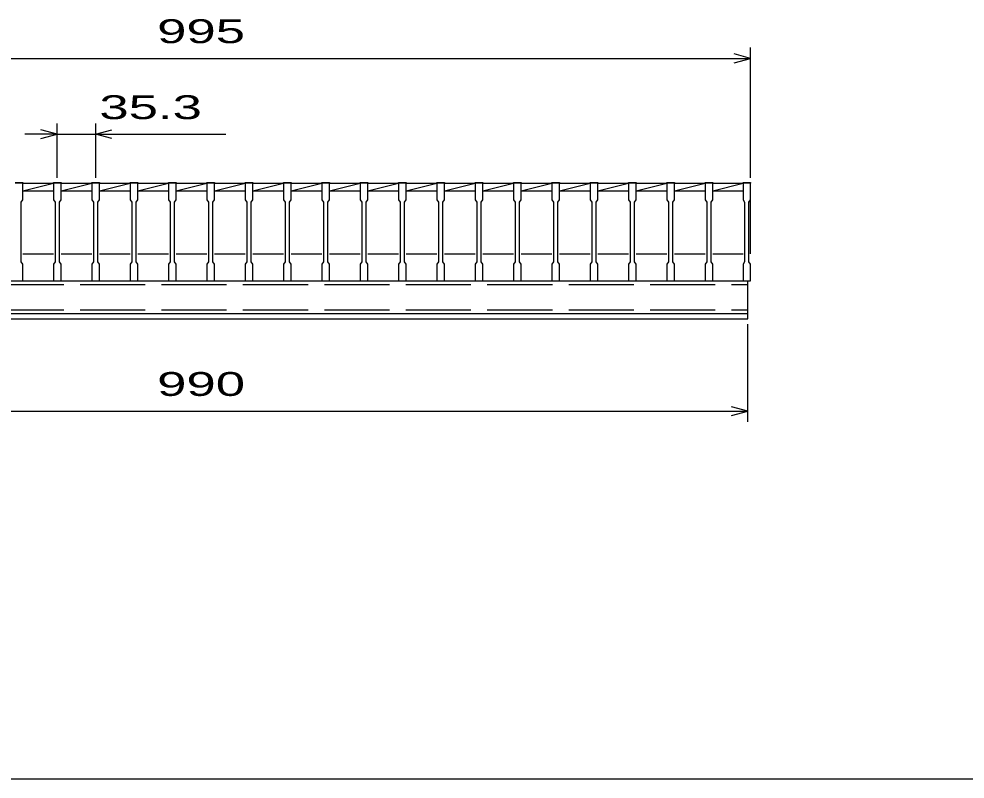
# Model space of a CAD drawing. Units: millimetres, scale not verified. Extents: x -1820 to 1731, y -1282 to 1054.
# Drawn here: x -1098 to -227, y -1146 to -446 of the extents above; entities that cross this region are included whole.
import ezdxf
from ezdxf.enums import TextEntityAlignment as Align

# ---------------------------------------------------------------- set-up
doc = ezdxf.new("R2010")
doc.units = ezdxf.units.MM
doc.header["$LTSCALE"] = 10
doc.linetypes.add('DASHED', pattern=[7.5, 6, -1.5])
for name, color, linetype, lineweight in [('0_2', 150, 'Continuous', 25), ('16', 3, 'Continuous', 25), ('22', 4, 'Continuous', 25)]:
    doc.layers.add(name, color=color, linetype=linetype, lineweight=lineweight)
doc.styles.add('ベクトル', font='')
doc.styles.get('ベクトル').set_extended_font_data('ベクトル')

msp = doc.modelspace()

# ---------------------------------------------------------------- linework, layer by layer
at = {"layer": '0_2'}
msp.add_line((1731, -1146.5), (-1729, -1146.5), dxfattribs=at)
at = {"layer": '16'}
for p, q in [((-1101.3, -596.8), (-1094.3, -596.8)), ((-1094.3, -597.5), (-1101.3, -597.5)), ((-1094.3, -596.8), (-1094.3, -597.5)), ((-1094.3, -613), (-1094.3, -597.5)), ((-1094.3, -597.5), (-1066, -597.5)), ((-1094.3, -604.5), (-1066, -597.5)), ((-1066, -597.5), (-1066, -596.8)), ((-1066, -596.8), (-1059, -596.8)), ((-1066, -597.5), (-1066, -613)), ((-1059, -597.5), (-1066, -597.5)), ((-1059, -596.8), (-1059, -597.5)), ((-1059, -613), (-1059, -597.5)), ((-1059, -597.5), (-1030.7, -597.5)), ((-1059, -604.5), (-1030.7, -597.5)), ((-1030.7, -597.5), (-1030.7, -596.8)), ((-1030.7, -596.8), (-1023.7, -596.8)), ((-1030.7, -597.5), (-1030.7, -613)), ((-1023.7, -597.5), (-1030.7, -597.5)), ((-1023.7, -596.8), (-1023.7, -597.5)), ((-1023.7, -613), (-1023.7, -597.5)), ((-1023.7, -597.5), (-995.4, -597.5)), ((-1023.7, -604.5), (-995.4, -597.5)), ((-995.4, -597.5), (-995.4, -596.8)), ((-995.4, -596.8), (-988.4, -596.8)), ((-995.4, -597.5), (-995.4, -613)), ((-988.4, -597.5), (-995.4, -597.5)), ((-988.4, -596.8), (-988.4, -597.5)), ((-988.4, -613), (-988.4, -597.5)), ((-988.4, -597.5), (-960.1, -597.5)), ((-988.4, -604.5), (-960.1, -597.5)), ((-960.1, -597.5), (-960.1, -596.8)), ((-960.1, -596.8), (-953.1, -596.8)), ((-960.1, -597.5), (-960.1, -613)), ((-953.1, -597.5), (-960.1, -597.5)), ((-953.1, -596.8), (-953.1, -597.5)), ((-953.1, -613), (-953.1, -597.5)), ((-953.1, -597.5), (-924.8, -597.5)), ((-953.1, -604.5), (-924.8, -597.5)), ((-924.8, -597.5), (-924.8, -596.8)), ((-924.8, -596.8), (-917.8, -596.8)), ((-924.8, -597.5), (-924.8, -613)), ((-917.8, -597.5), (-924.8, -597.5)), ((-917.8, -596.8), (-917.8, -597.5)), ((-917.8, -613), (-917.8, -597.5)), ((-917.8, -597.5), (-889.5, -597.5)), ((-917.8, -604.5), (-889.5, -597.5)), ((-889.5, -597.5), (-889.5, -596.8)), ((-889.5, -596.8), (-882.5, -596.8)), ((-889.5, -597.5), (-889.5, -613)), ((-882.5, -597.5), (-889.5, -597.5)), ((-882.5, -596.8), (-882.5, -597.5)), ((-882.5, -613), (-882.5, -597.5)), ((-882.5, -597.5), (-854.2, -597.5)), ((-882.5, -604.5), (-854.2, -597.5)), ((-854.2, -597.5), (-854.2, -596.8)), ((-854.2, -596.8), (-847.2, -596.8)), ((-854.2, -597.5), (-854.2, -613)), ((-847.2, -597.5), (-854.2, -597.5)), ((-847.2, -596.8), (-847.2, -597.5)), ((-847.2, -613), (-847.2, -597.5)), ((-847.2, -597.5), (-818.9, -597.5)), ((-847.2, -604.5), (-818.9, -597.5)), ((-818.9, -597.5), (-818.9, -596.8)), ((-818.9, -596.8), (-811.9, -596.8)), ((-818.9, -597.5), (-818.9, -613)), ((-811.9, -597.5), (-818.9, -597.5)), ((-811.9, -596.8), (-811.9, -597.5)), ((-811.9, -613), (-811.9, -597.5)), ((-811.9, -597.5), (-783.6, -597.5)), ((-811.9, -604.5), (-783.6, -597.5)), ((-783.6, -597.5), (-783.6, -596.8)), ((-783.6, -596.8), (-776.6, -596.8)), ((-783.6, -597.5), (-783.6, -613)), ((-776.6, -597.5), (-783.6, -597.5)), ((-776.6, -596.8), (-776.6, -597.5)), ((-776.6, -613), (-776.6, -597.5)), ((-776.6, -597.5), (-748.3, -597.5)), ((-776.6, -604.5), (-748.3, -597.5)), ((-748.3, -597.5), (-748.3, -596.8)), ((-748.3, -596.8), (-741.3, -596.8)), ((-748.3, -597.5), (-748.3, -613)), ((-741.3, -597.5), (-748.3, -597.5)), ((-741.3, -596.8), (-741.3, -597.5)), ((-741.3, -613), (-741.3, -597.5)), ((-741.3, -597.5), (-713, -597.5)), ((-741.3, -604.5), (-713, -597.5)), ((-713, -597.5), (-713, -596.8)), ((-713, -596.8), (-706, -596.8)), ((-713, -597.5), (-713, -613)), ((-706, -597.5), (-713, -597.5)), ((-706, -596.8), (-706, -597.5)), ((-706, -613), (-706, -597.5)), ((-706, -597.5), (-677.7, -597.5)), ((-706, -604.5), (-677.7, -597.5)), ((-677.7, -597.5), (-677.7, -596.8)), ((-677.7, -596.8), (-670.7, -596.8)), ((-677.7, -597.5), (-677.7, -613)), ((-670.7, -597.5), (-677.7, -597.5)), ((-670.7, -596.8), (-670.7, -597.5)), ((-670.7, -613), (-670.7, -597.5)), ((-670.7, -597.5), (-642.4, -597.5)), ((-670.7, -604.5), (-642.4, -597.5)), ((-642.4, -597.5), (-642.4, -596.8)), ((-642.4, -596.8), (-635.4, -596.8)), ((-642.4, -597.5), (-642.4, -613)), ((-635.4, -597.5), (-642.4, -597.5)), ((-635.4, -596.8), (-635.4, -597.5)), ((-635.4, -613), (-635.4, -597.5)), ((-635.4, -597.5), (-607.1, -597.5)), ((-635.4, -604.5), (-607.1, -597.5)), ((-607.1, -597.5), (-607.1, -596.8)), ((-607.1, -596.8), (-600.1, -596.8)), ((-607.1, -597.5), (-607.1, -613)), ((-600.1, -597.5), (-607.1, -597.5)), ((-600.1, -596.8), (-600.1, -597.5)), ((-600.1, -613), (-600.1, -597.5)), ((-600.1, -597.5), (-571.8, -597.5)), ((-600.1, -604.5), (-571.8, -597.5)), ((-571.8, -597.5), (-571.8, -596.8)), ((-571.8, -596.8), (-564.8, -596.8)), ((-571.8, -597.5), (-571.8, -613)), ((-564.8, -597.5), (-571.8, -597.5)), ((-564.8, -596.8), (-564.8, -597.5)), ((-564.8, -613), (-564.8, -597.5)), ((-564.8, -597.5), (-536.5, -597.5)), ((-564.8, -604.5), (-536.5, -597.5)), ((-536.5, -597.5), (-536.5, -596.8)), ((-536.5, -596.8), (-529.5, -596.8)), ((-536.5, -597.5), (-536.5, -613)), ((-529.5, -597.5), (-536.5, -597.5)), ((-529.5, -596.8), (-529.5, -597.5)), ((-529.5, -613), (-529.5, -597.5)), ((-529.5, -597.5), (-501.2, -597.5)), ((-529.5, -604.5), (-501.2, -597.5)), ((-501.2, -597.5), (-501.2, -596.8)), ((-501.2, -596.8), (-494.2, -596.8)), ((-501.2, -597.5), (-501.2, -613)), ((-494.2, -597.5), (-501.2, -597.5)), ((-494.2, -596.8), (-494.2, -597.5)), ((-494.2, -613), (-494.2, -597.5)), ((-494.2, -597.5), (-465.9, -597.5)), ((-494.2, -604.5), (-465.9, -597.5)), ((-465.9, -597.5), (-465.9, -596.8)), ((-465.9, -596.8), (-458.9, -596.8)), ((-465.9, -597.5), (-465.9, -613)), ((-458.9, -597.5), (-465.9, -597.5)), ((-458.9, -596.8), (-458.9, -597.5)), ((-458.9, -613), (-458.9, -597.5)), ((-458.9, -597.5), (-431, -597.5)), ((-458.9, -604.5), (-431, -597.6)), ((-431, -597.5), (-431, -596.8)), ((-431, -596.8), (-424, -596.8)), ((-431, -597.5), (-431, -613)), ((-424, -597.5), (-431, -597.5)), ((-424, -596.8), (-424, -597.5)), ((-424, -613), (-424, -597.5)), ((-424, -662.5), (-424, -597.5)), ((-1094.3, -604.5), (-1066, -604.5)), ((-1059, -604.5), (-1030.7, -604.5)), ((-1023.7, -604.5), (-995.4, -604.5)), ((-988.4, -604.5), (-960.1, -604.5)), ((-953.1, -604.5), (-924.8, -604.5)), ((-917.8, -604.5), (-889.5, -604.5)), ((-882.5, -604.5), (-854.2, -604.5)), ((-847.2, -604.5), (-818.9, -604.5)), ((-811.9, -604.5), (-783.6, -604.5)), ((-776.6, -604.5), (-748.3, -604.5)), ((-741.3, -604.5), (-713, -604.5)), ((-706, -604.5), (-677.7, -604.5)), ((-670.7, -604.5), (-642.4, -604.5)), ((-635.4, -604.5), (-607.1, -604.5)), ((-600.1, -604.5), (-571.8, -604.5)), ((-564.8, -604.5), (-536.5, -604.5)), ((-529.5, -604.5), (-501.2, -604.5)), ((-494.2, -604.5), (-465.9, -604.5)), ((-458.9, -604.5), (-431, -604.5)), ((-1095.8, -615), (-1094.3, -613)), ((-1095.8, -670), (-1095.8, -615)), ((-1066, -613), (-1064.5, -615)), ((-1064.5, -615), (-1064.5, -670)), ((-1060.5, -615), (-1059, -613)), ((-1060.5, -670), (-1060.5, -615)), ((-1030.7, -613), (-1029.2, -615)), ((-1029.2, -615), (-1029.2, -670)), ((-1025.2, -615), (-1023.7, -613)), ((-1025.2, -670), (-1025.2, -615)), ((-995.4, -613), (-993.9, -615)), ((-993.9, -615), (-993.9, -670)), ((-989.9, -615), (-988.4, -613)), ((-989.9, -670), (-989.9, -615)), ((-960.1, -613), (-958.6, -615)), ((-958.6, -615), (-958.6, -670)), ((-954.6, -615), (-953.1, -613)), ((-954.6, -670), (-954.6, -615)), ((-924.8, -613), (-923.3, -615)), ((-923.3, -615), (-923.3, -670)), ((-919.3, -615), (-917.8, -613)), ((-919.3, -670), (-919.3, -615)), ((-889.5, -613), (-888, -615)), ((-888, -615), (-888, -670)), ((-884, -615), (-882.5, -613)), ((-884, -670), (-884, -615)), ((-854.2, -613), (-852.7, -615)), ((-852.7, -615), (-852.7, -670)), ((-848.7, -615), (-847.2, -613)), ((-848.7, -670), (-848.7, -615)), ((-818.9, -613), (-817.4, -615)), ((-817.4, -615), (-817.4, -670)), ((-813.4, -615), (-811.9, -613)), ((-813.4, -670), (-813.4, -615)), ((-783.6, -613), (-782.1, -615)), ((-782.1, -615), (-782.1, -670)), ((-778.1, -615), (-776.6, -613)), ((-778.1, -670), (-778.1, -615)), ((-748.3, -613), (-746.8, -615)), ((-746.8, -615), (-746.8, -670)), ((-742.8, -615), (-741.3, -613)), ((-742.8, -670), (-742.8, -615)), ((-713, -613), (-711.5, -615)), ((-711.5, -615), (-711.5, -670)), ((-707.5, -615), (-706, -613)), ((-707.5, -670), (-707.5, -615)), ((-677.7, -613), (-676.2, -615)), ((-676.2, -615), (-676.2, -670)), ((-672.2, -615), (-670.7, -613)), ((-672.2, -670), (-672.2, -615)), ((-642.4, -613), (-640.9, -615)), ((-640.9, -615), (-640.9, -670)), ((-636.9, -615), (-635.4, -613)), ((-636.9, -670), (-636.9, -615)), ((-607.1, -613), (-605.6, -615)), ((-605.6, -615), (-605.6, -670)), ((-601.6, -615), (-600.1, -613)), ((-601.6, -670), (-601.6, -615)), ((-571.8, -613), (-570.3, -615)), ((-570.3, -615), (-570.3, -670)), ((-566.3, -615), (-564.8, -613)), ((-566.3, -670), (-566.3, -615)), ((-536.5, -613), (-535, -615)), ((-535, -615), (-535, -670)), ((-531, -615), (-529.5, -613)), ((-531, -670), (-531, -615)), ((-501.2, -613), (-499.7, -615)), ((-499.7, -615), (-499.7, -670)), ((-495.7, -615), (-494.2, -613)), ((-495.7, -670), (-495.7, -615)), ((-465.9, -613), (-464.4, -615)), ((-464.4, -615), (-464.4, -670)), ((-460.4, -615), (-458.9, -613)), ((-460.4, -670), (-460.4, -615)), ((-431, -613), (-429.5, -615)), ((-429.5, -615), (-429.5, -670)), ((-425.5, -615), (-424, -613)), ((-425.5, -670), (-425.5, -615)), ((-1094.3, -672), (-1095.8, -670)), ((-1094.3, -662.5), (-1066, -662.5)), ((-1064.5, -670), (-1066, -672)), ((-1059, -672), (-1060.5, -670)), ((-1059, -662.5), (-1030.7, -662.5)), ((-1029.2, -670), (-1030.7, -672)), ((-1023.7, -672), (-1025.2, -670)), ((-1023.7, -662.5), (-995.4, -662.5)), ((-993.9, -670), (-995.4, -672)), ((-988.4, -672), (-989.9, -670)), ((-988.4, -662.5), (-960.1, -662.5)), ((-958.6, -670), (-960.1, -672)), ((-953.1, -672), (-954.6, -670)), ((-953.1, -662.5), (-924.8, -662.5)), ((-923.3, -670), (-924.8, -672)), ((-917.8, -672), (-919.3, -670)), ((-917.8, -662.5), (-889.5, -662.5)), ((-888, -670), (-889.5, -672)), ((-882.5, -672), (-884, -670)), ((-882.5, -662.5), (-854.2, -662.5)), ((-852.7, -670), (-854.2, -672)), ((-847.2, -672), (-848.7, -670)), ((-847.2, -662.5), (-818.9, -662.5)), ((-817.4, -670), (-818.9, -672)), ((-811.9, -672), (-813.4, -670)), ((-811.9, -662.5), (-783.6, -662.5)), ((-782.1, -670), (-783.6, -672)), ((-776.6, -672), (-778.1, -670)), ((-776.6, -662.5), (-748.3, -662.5)), ((-746.8, -670), (-748.3, -672)), ((-741.3, -672), (-742.8, -670)), ((-741.3, -662.5), (-713, -662.5)), ((-711.5, -670), (-713, -672)), ((-706, -672), (-707.5, -670)), ((-706, -662.5), (-677.7, -662.5)), ((-676.2, -670), (-677.7, -672)), ((-670.7, -672), (-672.2, -670)), ((-670.7, -662.5), (-642.4, -662.5)), ((-640.9, -670), (-642.4, -672)), ((-635.4, -672), (-636.9, -670)), ((-635.4, -662.5), (-607.1, -662.5)), ((-605.6, -670), (-607.1, -672)), ((-600.1, -672), (-601.6, -670)), ((-600.1, -662.5), (-571.8, -662.5)), ((-570.3, -670), (-571.8, -672)), ((-564.8, -672), (-566.3, -670)), ((-564.8, -662.5), (-536.5, -662.5)), ((-535, -670), (-536.5, -672)), ((-529.5, -672), (-531, -670)), ((-529.5, -662.5), (-501.2, -662.5)), ((-499.7, -670), (-501.2, -672)), ((-494.2, -672), (-495.7, -670)), ((-494.2, -662.5), (-465.9, -662.5)), ((-464.4, -670), (-465.9, -672)), ((-458.9, -672), (-460.4, -670)), ((-458.9, -662.5), (-431, -662.5)), ((-429.5, -670), (-431, -672)), ((-424, -672), (-425.5, -670)), ((-1094.3, -687.5), (-1094.3, -672)), ((-1066, -672), (-1066, -687.5)), ((-1059, -687.5), (-1059, -672)), ((-1030.7, -672), (-1030.7, -687.5)), ((-1023.7, -687.5), (-1023.7, -672)), ((-995.4, -672), (-995.4, -687.5)), ((-988.4, -687.5), (-988.4, -672)), ((-960.1, -672), (-960.1, -687.5)), ((-953.1, -687.5), (-953.1, -672)), ((-924.8, -672), (-924.8, -687.5)), ((-917.8, -687.5), (-917.8, -672)), ((-889.5, -672), (-889.5, -687.5)), ((-882.5, -687.5), (-882.5, -672)), ((-854.2, -672), (-854.2, -687.5)), ((-847.2, -687.5), (-847.2, -672)), ((-818.9, -672), (-818.9, -687.5)), ((-811.9, -687.5), (-811.9, -672)), ((-783.6, -672), (-783.6, -687.5)), ((-776.6, -687.5), (-776.6, -672)), ((-748.3, -672), (-748.3, -687.5)), ((-741.3, -687.5), (-741.3, -672)), ((-713, -672), (-713, -687.5)), ((-706, -687.5), (-706, -672)), ((-677.7, -672), (-677.7, -687.5)), ((-670.7, -687.5), (-670.7, -672)), ((-642.4, -672), (-642.4, -687.5)), ((-635.4, -687.5), (-635.4, -672)), ((-607.1, -672), (-607.1, -687.5)), ((-600.1, -687.5), (-600.1, -672)), ((-571.8, -672), (-571.8, -687.5)), ((-564.8, -687.5), (-564.8, -672)), ((-536.5, -672), (-536.5, -687.5)), ((-529.5, -687.5), (-529.5, -672)), ((-501.2, -672), (-501.2, -687.5)), ((-494.2, -687.5), (-494.2, -672)), ((-465.9, -672), (-465.9, -687.5)), ((-458.9, -687.5), (-458.9, -672)), ((-431, -672), (-431, -687.5)), ((-424, -687.5), (-424, -672)), ((-1416.5, -687.5), (-426.5, -687.5)), ((-1101.3, -687.5), (-1094.3, -687.5)), ((-1066, -687.5), (-1059, -687.5)), ((-1030.7, -687.5), (-1023.7, -687.5)), ((-995.4, -687.5), (-988.4, -687.5)), ((-960.1, -687.5), (-953.1, -687.5)), ((-924.8, -687.5), (-917.8, -687.5)), ((-889.5, -687.5), (-882.5, -687.5)), ((-854.2, -687.5), (-847.2, -687.5)), ((-818.9, -687.5), (-811.9, -687.5)), ((-783.6, -687.5), (-776.6, -687.5)), ((-748.3, -687.5), (-741.3, -687.5)), ((-713, -687.5), (-706, -687.5)), ((-677.7, -687.5), (-670.7, -687.5)), ((-642.4, -687.5), (-635.4, -687.5)), ((-607.1, -687.5), (-600.1, -687.5)), ((-571.8, -687.5), (-564.8, -687.5)), ((-536.5, -687.5), (-529.5, -687.5)), ((-501.2, -687.5), (-494.2, -687.5)), ((-465.9, -687.5), (-458.9, -687.5)), ((-431, -687.5), (-424, -687.5)), ((-426.5, -717.5), (-426.5, -687.5)), ((-1416.5, -717.5), (-426.5, -717.5)), ((-1416.5, -717.5), (-426.5, -717.5)), ((-1416.5, -722.5), (-426.5, -722.5)), ((-426.5, -722.5), (-426.5, -717.5))]:
    msp.add_line(p, q, dxfattribs=at)
at = {"layer": '16', "linetype": 'DASHED'}
for p, q in [((-1416.5, -690.7), (-426.5, -690.7)), ((-1416.5, -714.3), (-426.5, -714.3))]:
    msp.add_line(p, q, dxfattribs=at)
at = {"layer": '22'}
for p, q in [((-424, -482.5), (-439, -478.5)), ((-424, -592.5), (-424, -472.5)), ((-1419, -482.5), (-424, -482.5)), ((-439, -486.5), (-424, -482.5)), ((-1062.5, -552.5), (-1077.5, -548.5)), ((-1062.5, -592.5), (-1062.5, -542.5)), ((-1027.2, -542.5), (-1027.2, -592.5)), ((-1027.2, -552.5), (-1012.2, -548.5)), ((-1062.5, -552.5), (-1092.5, -552.5)), ((-1077.5, -556.5), (-1062.5, -552.5)), ((-1062.5, -552.5), (-1027.2, -552.5)), ((-1012.2, -556.5), (-1027.2, -552.5)), ((-1027.2, -552.5), (-907.2, -552.5)), ((-426.5, -817.5), (-426.5, -727.5)), ((-1416.5, -807.5), (-426.5, -807.5)), ((-426.5, -807.5), (-441.5, -803.5)), ((-441.5, -811.5), (-426.5, -807.5))]:
    msp.add_line(p, q, dxfattribs=at)

# ---------------------------------------------------------------- texts
at = {"layer": '22', "color": 2, "style": 'ベクトル', "width": 1.65}
for s, p in [(' 995 ', (-984, -457.5)), (' 35.3 ', (-1037.2, -527.5)), (' 990 ', (-984, -782.5))]:
    msp.add_text(s, height=21.99, dxfattribs=at).set_placement(p, align=Align.MIDDLE_LEFT)

doc.saveas('drawing.dxf')
